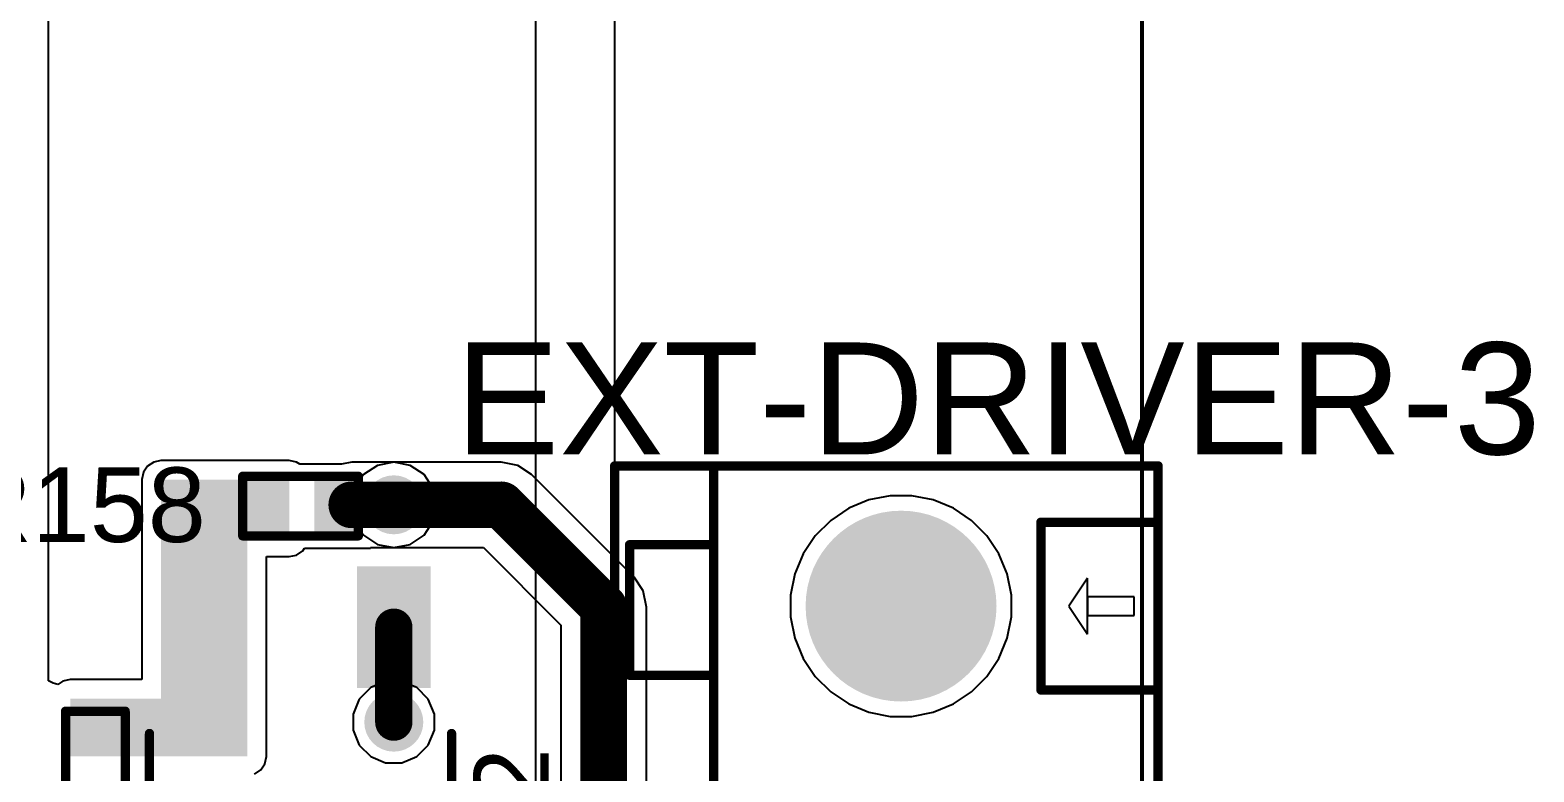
# Model space of a CAD drawing. Header units: millimetres. Extents: x 0 to 5423, y 0 to 5425.
# Drawn here: x 142.68 to 163.16, y 75.53 to 85.64 of the extents above; entities that cross this region are included whole.
import ezdxf

# ---------------------------------------------------------------- set-up
doc = ezdxf.new("R2010")
doc.units = ezdxf.units.MM
for name, color, linetype in [('BottomLayer', 5, 'Continuous'), ('BottomSolder', 6, 'Continuous'), ('MultiLayer', 9, 'Continuous'), ('PadHoleLayer', 156, 'Continuous'), ('TopLayer', 1, 'Continuous'), ('TopOverlay', 2, 'Continuous'), ('TopPaste', 8, 'Continuous'), ('TopSolder', 216, 'Continuous'), ('ViaHoleLayer', 16, 'Continuous')]:
    doc.layers.add(name, color=color, linetype=linetype)
doc.styles.add('Arial', font='', dxfattribs={"height": 0.2})
doc.styles.get('Arial').set_extended_font_data('Arial')

# ---------------------------------------------------------------- blocks, each defined once
blk = doc.blocks.new('SOP_4_2_54_101')
at = {"layer": 'TopLayer'}
for points in [[(-3.85, 1.67), (-2.4, 1.67), (-2.4, 0.87), (-3.85, 0.87)], [(2.4, 1.67), (3.85, 1.67), (3.85, 0.87), (2.4, 0.87)], [(-3.85, -0.87), (-2.4, -0.87), (-2.4, -1.67), (-3.85, -1.67)], [(2.4, -0.87), (3.85, -0.87), (3.85, -1.67), (2.4, -1.67)]]:
    blk.add_hatch(color=1, dxfattribs=at).paths.add_polyline_path(points)
at = {"layer": 'TopPaste'}
for points in [[(-3.85, 1.67), (-2.4, 1.67), (-2.4, 0.87), (-3.85, 0.87)], [(2.4, 1.67), (3.85, 1.67), (3.85, 0.87), (2.4, 0.87)], [(-3.85, -0.87), (-2.4, -0.87), (-2.4, -1.67), (-3.85, -1.67)], [(2.4, -0.87), (3.85, -0.87), (3.85, -1.67), (2.4, -1.67)]]:
    blk.add_hatch(color=8, dxfattribs=at).paths.add_polyline_path(points)
at = {"layer": 'TopSolder'}
for points in [[(-3.952, 1.772), (-2.298, 1.772), (-2.298, 0.768), (-3.952, 0.768)], [(2.298, 1.772), (3.952, 1.772), (3.952, 0.768), (2.298, 0.768)], [(-3.952, -0.768), (-2.298, -0.768), (-2.298, -1.772), (-3.952, -1.772)], [(2.298, -0.768), (3.952, -0.768), (3.952, -1.772), (2.298, -1.772)]]:
    blk.add_hatch(color=216, dxfattribs=at).paths.add_polyline_path(points)
at = {"layer": 'TopOverlay', "const_width": 0.127}
for points in [[(-1.321, 2.057), (1.676, 2.057)], [(-4.14, 1.473), (-4.14, 1.219)], [(-4.14, 1.473), (-4.013, 1.346)], [(-4.013, 1.346), (-4.14, 1.219)], [(-1.321, -2.057), (1.676, -2.057)]]:
    blk.add_lwpolyline(points, dxfattribs=at)
at = {"layer": 'TopOverlay', "const_width": 0.0635}
for points in [[(-1.353, 2.057, 1), (-1.289, 2.057, 1)], [(1.645, 2.057, 1), (1.708, 2.057, 1)], [(-4.172, 1.473, 1), (-4.108, 1.473, 1)], [(-4.172, 1.473, 1), (-4.108, 1.473, 1)], [(-4.172, 1.219, 1), (-4.108, 1.219, 1)], [(-4.172, 1.219, 1), (-4.108, 1.219, 1)], [(-4.045, 1.346, 1), (-3.981, 1.346, 1)], [(-4.045, 1.346, 1), (-3.981, 1.346, 1)], [(-1.353, -2.057, 1), (-1.289, -2.057, 1)], [(1.645, -2.057, 1), (1.708, -2.057, 1)]]:
    blk.add_lwpolyline(points, format="xyb", close=True, dxfattribs=at)
blk = doc.blocks.new('R___0402_146')
at = {"layer": 'TopLayer'}
for points in [[(-0.699, -0.318), (-0.699, 0.318), (-0.241, 0.318), (-0.241, -0.318)], [(0.241, -0.318), (0.241, 0.318), (0.699, 0.318), (0.699, -0.318)]]:
    blk.add_hatch(color=1, dxfattribs=at).paths.add_polyline_path(points)
at = {"layer": 'TopPaste'}
for points in [[(-0.699, -0.318), (-0.699, 0.318), (-0.241, 0.318), (-0.241, -0.318)], [(0.241, -0.318), (0.241, 0.318), (0.699, 0.318), (0.699, -0.318)]]:
    blk.add_hatch(color=8, dxfattribs=at).paths.add_polyline_path(points)
at = {"layer": 'TopSolder'}
for points in [[(-0.754, -0.373), (-0.754, 0.373), (-0.186, 0.373), (-0.186, -0.373)], [(0.186, -0.373), (0.186, 0.373), (0.754, 0.373), (0.754, -0.373)]]:
    blk.add_hatch(color=216, dxfattribs=at).paths.add_polyline_path(points)
at = {"layer": 'TopOverlay'}
for points, const_width in [([(-0.787, -0.406), (-0.787, 0.406)], 0.127), ([(-0.787, 0.406), (0.787, 0.406)], 0.127), ([(0.787, -0.406), (0.787, 0.406)], 0.127), ([(-0.787, -0.406), (0.787, -0.406)], 0.127), ([(-0.813, -0.432), (0.813, -0.432)], 0.00323)]:
    blk.add_lwpolyline(points, dxfattribs=dict(at, const_width=const_width))
for points, const_width in [([(-0.819, 0.406, 1), (-0.756, 0.406, 1)], 0.0635), ([(-0.819, 0.406, 1), (-0.756, 0.406, 1)], 0.0635), ([(0.756, 0.406, 1), (0.819, 0.406, 1)], 0.0635), ([(0.756, 0.406, 1), (0.819, 0.406, 1)], 0.0635), ([(-0.819, -0.406, 1), (-0.756, -0.406, 1)], 0.0635), ([(-0.819, -0.406, 1), (-0.756, -0.406, 1)], 0.0635), ([(0.756, -0.406, 1), (0.819, -0.406, 1)], 0.0635), ([(0.756, -0.406, 1), (0.819, -0.406, 1)], 0.0635), ([(-0.814, -0.432, 1), (-0.812, -0.432, 1)], 0.00161), ([(0.812, -0.432, 1), (0.814, -0.432, 1)], 0.00161)]:
    blk.add_lwpolyline(points, format="xyb", close=True, dxfattribs=dict(at, const_width=const_width))
blk = doc.blocks.new('R___0402_152')
at = {"layer": 'TopLayer'}
for points in [[(-0.699, -0.318), (-0.699, 0.317), (-0.241, 0.317), (-0.241, -0.318)], [(0.241, -0.318), (0.241, 0.317), (0.699, 0.317), (0.699, -0.318)]]:
    blk.add_hatch(color=1, dxfattribs=at).paths.add_polyline_path(points)
at = {"layer": 'TopPaste'}
for points in [[(-0.699, -0.318), (-0.699, 0.317), (-0.241, 0.317), (-0.241, -0.318)], [(0.241, -0.318), (0.241, 0.317), (0.699, 0.317), (0.699, -0.318)]]:
    blk.add_hatch(color=8, dxfattribs=at).paths.add_polyline_path(points)
at = {"layer": 'TopSolder'}
for points in [[(-0.754, -0.373), (-0.754, 0.373), (-0.186, 0.373), (-0.186, -0.373)], [(0.186, -0.373), (0.186, 0.373), (0.754, 0.373), (0.754, -0.373)]]:
    blk.add_hatch(color=216, dxfattribs=at).paths.add_polyline_path(points)
at = {"layer": 'TopOverlay'}
for points, const_width in [([(-0.787, -0.406), (-0.787, 0.406)], 0.127), ([(0.787, 0.406), (-0.787, 0.406)], 0.127), ([(0.787, -0.406), (0.787, 0.406)], 0.127), ([(0.787, -0.406), (-0.787, -0.406)], 0.127), ([(0.813, -0.432), (-0.813, -0.432)], 0.00323)]:
    blk.add_lwpolyline(points, dxfattribs=dict(at, const_width=const_width))
for points, const_width in [([(-0.819, 0.406, 1), (-0.756, 0.406, 1)], 0.0635), ([(-0.819, 0.406, 1), (-0.756, 0.406, 1)], 0.0635), ([(0.756, 0.406, 1), (0.819, 0.406, 1)], 0.0635), ([(0.756, 0.406, 1), (0.819, 0.406, 1)], 0.0635), ([(-0.819, -0.406, 1), (-0.756, -0.406, 1)], 0.0635), ([(-0.819, -0.406, 1), (-0.756, -0.406, 1)], 0.0635), ([(0.756, -0.406, 1), (0.819, -0.406, 1)], 0.0635), ([(0.756, -0.406, 1), (0.819, -0.406, 1)], 0.0635), ([(-0.814, -0.432, 1), (-0.812, -0.432, 1)], 0.00161), ([(0.812, -0.432, 1), (0.814, -0.432, 1)], 0.00161)]:
    blk.add_lwpolyline(points, format="xyb", close=True, dxfattribs=dict(at, const_width=const_width))
blk = doc.blocks.new('DB125_3_81_8P_GN_S_301')
at = {"layer": 'BottomLayer'}
h = blk.add_hatch(color=5, dxfattribs=at)
edge = h.paths.add_edge_path()
edge.add_arc((13.335, 0), 1.25, 0, 360)
at = {"layer": 'BottomSolder'}
h = blk.add_hatch(color=6, dxfattribs=at)
edge = h.paths.add_edge_path()
edge.add_arc((13.335, 0), 1.3, 0, 360)
at = {"layer": 'MultiLayer'}
h = blk.add_hatch(color=9, dxfattribs=at)
edge = h.paths.add_edge_path()
edge.add_arc((13.335, 0), 1.25, 0, 360)
at = {"layer": 'PadHoleLayer'}
h = blk.add_hatch(color=156, dxfattribs=at)
edge = h.paths.add_edge_path()
edge.add_arc((13.335, 0), 0.625, 0, 360)
at = {"layer": 'TopLayer'}
h = blk.add_hatch(color=1, dxfattribs=at)
edge = h.paths.add_edge_path()
edge.add_arc((13.335, 0), 1.25, 0, 360)
at = {"layer": 'TopSolder'}
h = blk.add_hatch(color=216, dxfattribs=at)
edge = h.paths.add_edge_path()
edge.add_arc((13.335, 0), 1.3, 0, 360)
at = {"layer": 'TopOverlay'}
for p, q in [((13.335, -2.286), (12.954, -2.54)), ((13.716, -2.54), (13.335, -2.286)), ((12.954, -2.54), (13.716, -2.54)), ((13.462, -2.54), (13.208, -2.54)), ((13.208, -2.54), (13.208, -3.175)), ((13.462, -3.175), (13.462, -2.54)), ((13.208, -3.175), (13.462, -3.175))]:
    blk.add_line(p, q, dxfattribs=at)
at = {"layer": 'TopOverlay', "const_width": 0.127}
for points in [[(-15.245, 3.9), (15.245, 3.9)], [(15.245, 3.9), (15.245, -3.5)], [(12.393, 3.697), (12.393, 2.554)], [(12.393, 3.697), (14.171, 3.697)], [(14.171, 3.697), (14.171, 2.554)], [(-15.245, 2.554), (15.245, 2.554)], [(12.393, 2.554), (14.171, 2.554)], [(12.192, -1.905), (14.478, -1.905)], [(12.192, -1.905), (12.192, -3.5)], [(14.478, -1.905), (14.478, -3.5)], [(-15.245, -3.5), (15.245, -3.5)], [(12.192, -3.5), (12.634, -3.5)], [(13.97, -3.5), (14.478, -3.5)]]:
    blk.add_lwpolyline(points, dxfattribs=at)
at = {"layer": 'TopOverlay', "const_width": 0.0635}
for points in [[(15.213, 3.9, 1), (15.277, 3.9, 1)], [(15.213, 3.9, 1), (15.277, 3.9, 1)], [(12.361, 3.697, 1), (12.425, 3.697, 1)], [(12.361, 3.697, 1), (12.425, 3.697, 1)], [(14.139, 3.697, 1), (14.203, 3.697, 1)], [(14.139, 3.697, 1), (14.203, 3.697, 1)], [(12.361, 2.554, 1), (12.425, 2.554, 1)], [(12.361, 2.554, 1), (12.425, 2.554, 1)], [(14.139, 2.554, 1), (14.203, 2.554, 1)], [(14.139, 2.554, 1), (14.203, 2.554, 1)], [(15.213, 2.554, 1), (15.277, 2.554, 1)], [(12.16, -1.905, 1), (12.224, -1.905, 1)], [(12.16, -1.905, 1), (12.224, -1.905, 1)], [(14.446, -1.905, 1), (14.51, -1.905, 1)], [(14.446, -1.905, 1), (14.51, -1.905, 1)], [(12.16, -3.5, 1), (12.224, -3.5, 1)], [(12.16, -3.5, 1), (12.224, -3.5, 1)], [(12.602, -3.5, 1), (12.666, -3.5, 1)], [(13.938, -3.5, 1), (14.002, -3.5, 1)], [(14.446, -3.5, 1), (14.51, -3.5, 1)], [(14.446, -3.5, 1), (14.51, -3.5, 1)], [(15.213, -3.5, 1), (15.277, -3.5, 1)], [(15.213, -3.5, 1), (15.277, -3.5, 1)]]:
    blk.add_lwpolyline(points, format="xyb", close=True, dxfattribs=at)

msp = doc.modelspace()

# ---------------------------------------------------------------- hatches: boundary and pattern name
at = {"layer": 'BottomLayer'}
h = msp.add_hatch(color=5, dxfattribs=at)
edge = h.paths.add_edge_path()
edge.add_arc((147.635, 79.171), 0.3, 0, 360)
h = msp.add_hatch(color=5, dxfattribs=at)
edge = h.paths.add_edge_path()
edge.add_arc((147.635, 76.21), 0.3, 0, 360)
at = {"layer": 'BottomSolder'}
h = msp.add_hatch(color=6, dxfattribs=at)
edge = h.paths.add_edge_path()
edge.add_arc((147.635, 79.171), 0.402, 0, 360)
h = msp.add_hatch(color=6, dxfattribs=at)
edge = h.paths.add_edge_path()
edge.add_arc((147.635, 76.21), 0.402, 0, 360)
at = {"layer": 'TopLayer'}
for points in [[(144.464, 79.515), (144.464, 75.742), (145.641, 75.742), (145.641, 79.515)], [(144.464, 78.726), (146.212, 78.726), (146.212, 79.515), (144.464, 79.515)], [(145.61, 76.53), (143.228, 76.53), (143.228, 75.742), (145.61, 75.742)]]:
    msp.add_hatch(color=1, dxfattribs=at).paths.add_polyline_path(points)
h = msp.add_hatch(color=1, dxfattribs=at)
edge = h.paths.add_edge_path()
edge.add_arc((147.635, 79.171), 0.3, 0, 360)
h = msp.add_hatch(color=1, dxfattribs=at)
edge = h.paths.add_edge_path()
edge.add_arc((147.635, 76.21), 0.3, 0, 360)
at = {"layer": 'TopSolder'}
h = msp.add_hatch(color=216, dxfattribs=at)
edge = h.paths.add_edge_path()
edge.add_arc((147.635, 79.171), 0.402, 0, 360)
h = msp.add_hatch(color=216, dxfattribs=at)
edge = h.paths.add_edge_path()
edge.add_arc((147.635, 76.21), 0.402, 0, 360)
at = {"layer": 'ViaHoleLayer'}
h = msp.add_hatch(color=16, dxfattribs=at)
edge = h.paths.add_edge_path()
edge.add_arc((147.635, 79.171), 0.15, 0, 360)
h = msp.add_hatch(color=16, dxfattribs=at)
edge = h.paths.add_edge_path()
edge.add_arc((147.635, 76.21), 0.15, 0, 360)

# ---------------------------------------------------------------- linework, layer by layer
at = {"layer": 'BottomLayer'}
for p, q in [((157.81, 155.456), (157.81, 13.444)), ((147.412, 79.709), (147.223, 79.583)), ((147.635, 79.753), (147.412, 79.709)), ((149.099, 79.753), (147.635, 79.753)), ((149.322, 79.709), (149.099, 79.753)), ((149.511, 79.583), (149.322, 79.709)), ((147.223, 79.583), (147.096, 79.394)), ((150.907, 78.187), (149.511, 79.583)), ((147.096, 79.394), (147.052, 79.171)), ((154.395, 79.295), (154.105, 79.237)), ((154.692, 79.295), (154.395, 79.295)), ((154.982, 79.237), (154.692, 79.295)), ((147.052, 79.171), (147.096, 78.948)), ((153.831, 79.124), (153.585, 78.959)), ((154.105, 79.237), (153.831, 79.124)), ((155.256, 79.124), (154.982, 79.237)), ((155.502, 78.959), (155.256, 79.124)), ((147.096, 78.948), (147.223, 78.759)), ((153.585, 78.959), (153.375, 78.749)), ((155.712, 78.749), (155.502, 78.959)), ((147.223, 78.759), (147.412, 78.632)), ((153.375, 78.749), (153.211, 78.503)), ((155.876, 78.503), (155.712, 78.749)), ((147.412, 78.632), (147.635, 78.588)), ((147.635, 78.588), (148.858, 78.588)), ((148.858, 78.588), (149.912, 77.533)), ((153.211, 78.503), (153.097, 78.229)), ((155.99, 78.229), (155.876, 78.503)), ((151.033, 77.998), (150.907, 78.187)), ((153.097, 78.229), (153.039, 77.939)), ((156.047, 77.939), (155.99, 78.229)), ((151.078, 77.775), (151.033, 77.998)), ((153.039, 77.939), (153.039, 77.643)), ((156.047, 77.643), (156.047, 77.939)), ((151.078, 68.622), (151.078, 77.775)), ((153.039, 77.643), (153.097, 77.352)), ((155.99, 77.352), (156.047, 77.643)), ((149.912, 77.533), (149.912, 68.418)), ((153.097, 77.352), (153.211, 77.078)), ((155.876, 77.078), (155.99, 77.352)), ((153.211, 77.078), (153.375, 76.832)), ((155.712, 76.832), (155.876, 77.078)), ((153.375, 76.832), (153.585, 76.622)), ((155.502, 76.622), (155.712, 76.832)), ((147.321, 76.68), (147.165, 76.524)), ((147.524, 76.764), (147.321, 76.68)), ((147.745, 76.764), (147.524, 76.764)), ((147.949, 76.68), (147.745, 76.764)), ((148.104, 76.524), (147.949, 76.68)), ((153.585, 76.622), (153.831, 76.458)), ((155.256, 76.458), (155.502, 76.622)), ((147.165, 76.524), (147.081, 76.32)), ((148.189, 76.32), (148.104, 76.524)), ((153.831, 76.458), (154.105, 76.344)), ((154.982, 76.344), (155.256, 76.458)), ((147.081, 76.32), (147.081, 76.1)), ((148.189, 76.1), (148.189, 76.32)), ((154.105, 76.344), (154.395, 76.287)), ((154.395, 76.287), (154.692, 76.287)), ((154.692, 76.287), (154.982, 76.344)), ((147.081, 76.1), (147.165, 75.896)), ((148.104, 75.896), (148.189, 76.1)), ((147.165, 75.896), (147.321, 75.74)), ((147.949, 75.74), (148.104, 75.896)), ((147.321, 75.74), (147.524, 75.656)), ((147.524, 75.656), (147.745, 75.656)), ((147.745, 75.656), (147.949, 75.74))]:
    msp.add_line(p, q, dxfattribs=at)
at = {"layer": 'BottomLayer', "const_width": 0.635}
for points in [[(147.635, 79.171), (149.099, 79.171)], [(149.099, 79.171), (150.495, 77.775)], [(150.495, 68.381), (150.495, 77.775)]]:
    msp.add_lwpolyline(points, dxfattribs=at)
at = {"layer": 'BottomLayer', "const_width": 0.318}
for points in [[(147.476, 79.171, 1), (147.793, 79.171, 1)], [(148.94, 79.171, 1), (149.258, 79.171, 1)], [(148.94, 79.171, 1), (149.258, 79.171, 1)], [(150.336, 77.775, 1), (150.654, 77.775, 1)], [(150.336, 77.775, 1), (150.654, 77.775, 1)]]:
    msp.add_lwpolyline(points, format="xyb", close=True, dxfattribs=at)
at = {"layer": 'TopLayer'}
for p, q in [((157.836, 155.245), (157.836, 5.489)), ((149.565, 91.929), (149.565, 71.63)), ((142.933, 76.775), (142.933, 89.127)), ((150.647, 78.207), (150.647, 86.777)), ((144.281, 79.698), (144.225, 79.614)), ((144.365, 79.754), (144.281, 79.698)), ((144.464, 79.774), (144.365, 79.754)), ((146.212, 79.774), (144.464, 79.774)), ((146.311, 79.754), (146.212, 79.774)), ((146.354, 79.725), (146.311, 79.754)), ((146.922, 79.725), (146.354, 79.725)), ((147.063, 79.753), (146.922, 79.725)), ((147.635, 79.753), (147.063, 79.753)), ((147.858, 79.709), (147.635, 79.753)), ((148.047, 79.583), (147.858, 79.709)), ((144.225, 79.614), (144.205, 79.515)), ((144.205, 79.515), (144.205, 78.726)), ((148.173, 79.394), (148.047, 79.583)), ((148.217, 79.171), (148.173, 79.394)), ((148.173, 78.948), (148.217, 79.171)), ((148.047, 78.759), (148.173, 78.948)), ((144.205, 78.726), (144.205, 78.726)), ((144.205, 78.726), (144.205, 76.789)), ((147.858, 78.632), (148.047, 78.759)), ((145.9, 75.742), (145.9, 78.467)), ((145.9, 78.467), (146.212, 78.467)), ((146.212, 78.467), (146.311, 78.487)), ((146.311, 78.487), (146.395, 78.543)), ((146.395, 78.543), (146.421, 78.582)), ((146.421, 78.582), (147.317, 78.582)), ((147.317, 78.582), (147.317, 78.588)), ((147.317, 78.588), (147.635, 78.588)), ((147.635, 78.588), (147.858, 78.632)), ((150.647, 70.753), (150.647, 78.207)), ((142.994, 76.742), (142.933, 76.775)), ((143.06, 76.724), (142.994, 76.742)), ((143.129, 76.769), (143.06, 76.724)), ((143.228, 76.789), (143.129, 76.769)), ((144.205, 76.789), (143.228, 76.789)), ((145.824, 75.559), (145.88, 75.643)), ((145.88, 75.643), (145.9, 75.742)), ((145.74, 75.503), (145.824, 75.559))]:
    msp.add_line(p, q, dxfattribs=at)
for points, const_width in [([(147.063, 79.171), (147.635, 79.171)], 0.635), ([(147.635, 76.21), (147.635, 77.504)], 0.508)]:
    msp.add_lwpolyline(points, dxfattribs=dict(at, const_width=const_width))
for points, const_width in [([(146.904, 79.171, 1), (147.222, 79.171, 1)], 0.318), ([(147.476, 79.171, 1), (147.793, 79.171, 1)], 0.318), ([(147.508, 77.504, 1), (147.762, 77.504, 1)], 0.254), ([(147.508, 76.21, 1), (147.762, 76.21, 1)], 0.254)]:
    msp.add_lwpolyline(points, format="xyb", close=True, dxfattribs=dict(at, const_width=const_width))

# ---------------------------------------------------------------- block references
for name, p, rotation in [('DB125_3_81_8P_GN_S_301', (154.543, 64.456), 90), ('SOP_4_2_54_101', (146.365, 74.379), 90), ('R___0402_152', (143.571, 75.572), 270)]:
    msp.add_blockref(name, p, dxfattribs=dict(rotation=rotation))
msp.add_blockref('R___0402_146', (146.365, 79.154))

# ---------------------------------------------------------------- texts
at = {"layer": 'TopOverlay', "style": 'Arial'}
for s, height, rotation, p in [('EXT-DRIVER-3', 1.524, 360, (148.47, 79.859)), ('U42', 1.016, 90, (149.743, 73.253))]:
    msp.add_text(s, height=height, rotation=rotation, dxfattribs=at).set_placement(p)
msp.add_text('R158', height=1.016, dxfattribs=at).set_placement((141.682, 78.664))

doc.saveas('drawing.dxf')
